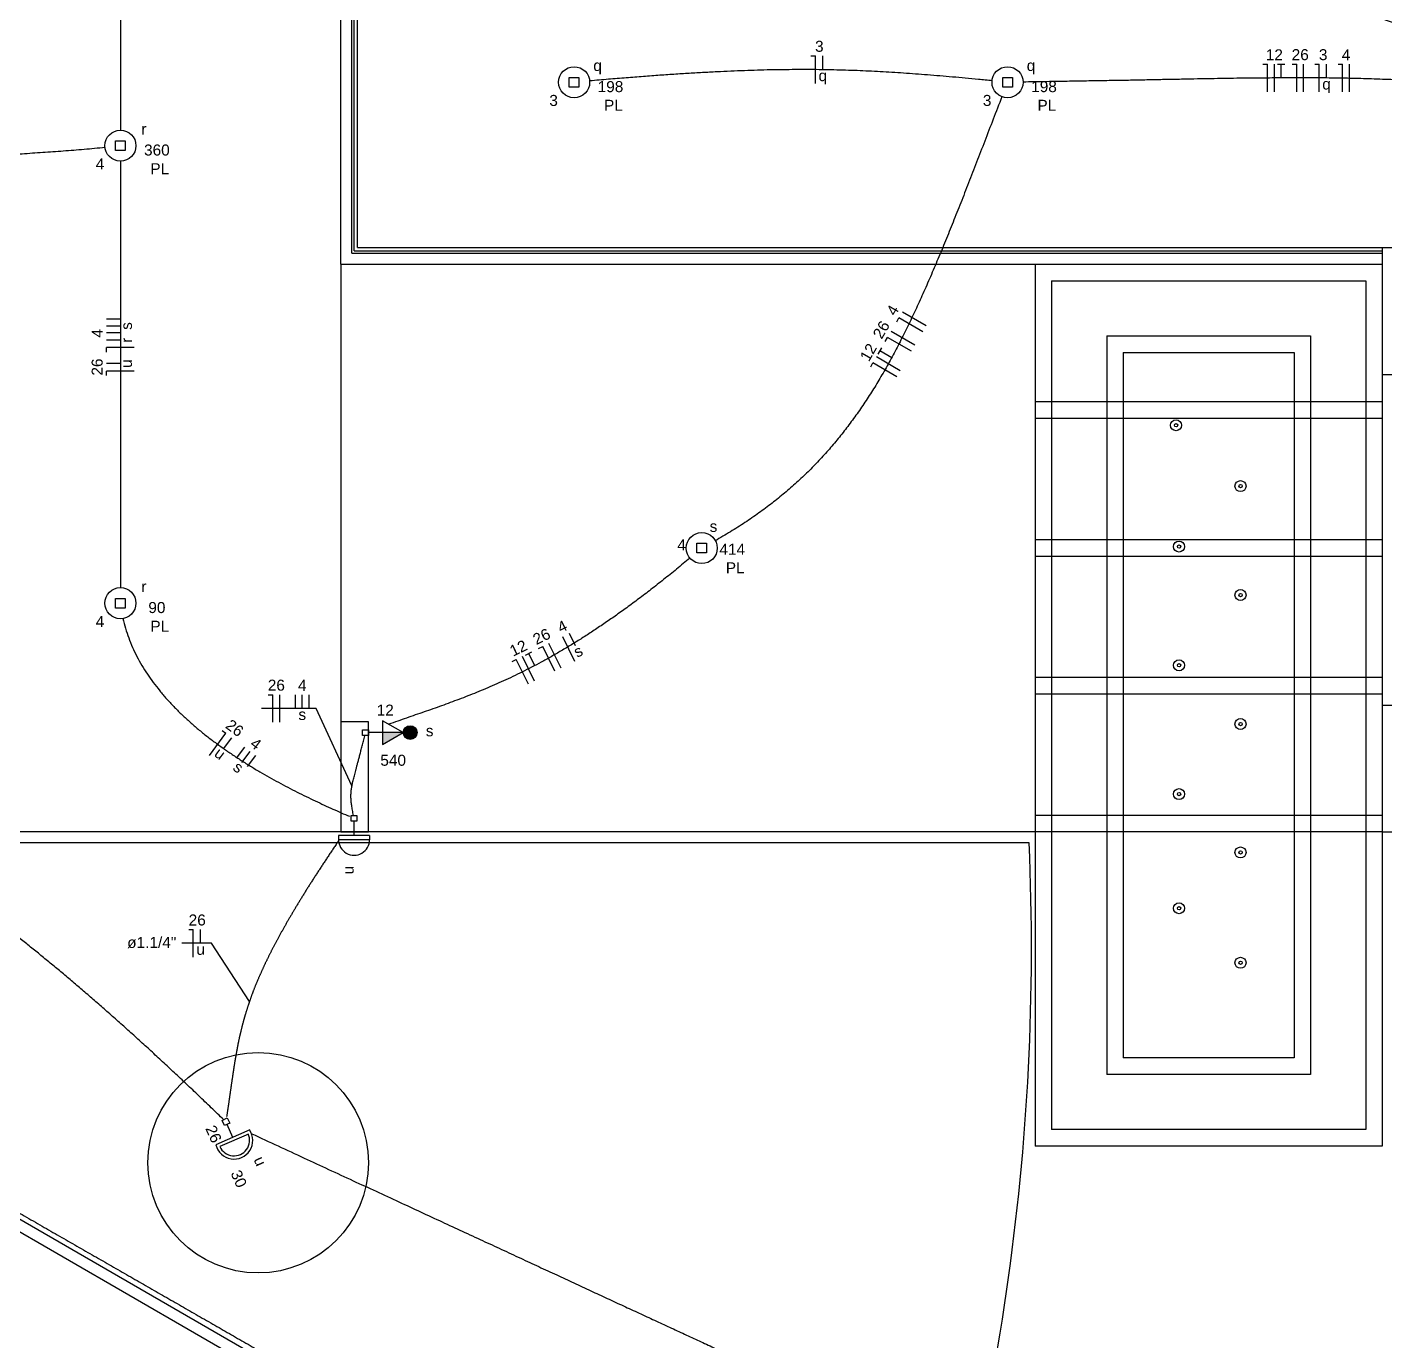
# Model space of a CAD drawing. Header units: millimetres. Extents: x -4.7 to 81.4, y -19.1 to 41.2.
# Drawn here: x 15.64 to 27.96, y 11.65 to 23.56 of the extents above; entities that cross this region are included whole.
import ezdxf

# ---------------------------------------------------------------- set-up
doc = ezdxf.new("R2010")
doc.units = ezdxf.units.MM
doc.header["$MEASUREMENT"] = 0
doc.linetypes.add('Dashed', pattern=[0.75, 0.5, -0.25])
for name, color, linetype, lineweight in [('02', 1, 'Continuous', 30), ('1', 1, 'Continuous', 30), ('5', 1, 'Continuous', 30), ('COTAS', 1, 'Continuous', 30), ('EL-Condutos', 4, 'Continuous', 30), ('EL-Fios', 2, 'Continuous', 30), ('EL-Textos fios', 2, 'Continuous', 30), ('EL-Textos pontos', 2, 'Continuous', 30), ('P-SIMBOL', 3, 'Continuous', 30), ('PROJECAO', 1, 'Continuous', 30), ('TE-Condutos', 3, 'Continuous', 30)]:
    doc.layers.add(name, color=color, linetype=linetype, lineweight=lineweight)
doc.styles.add('Arial', font='arial.ttf')

msp = doc.modelspace()

# ---------------------------------------------------------------- hatches: boundary and pattern name
at = {"layer": 'P-SIMBOL', "linetype": 'Continuous'}
msp.add_hatch(color=256, dxfattribs=at).paths.add_polyline_path([(18.869, 17.162), (19.057, 17.162), (18.869, 17.054)])

# ---------------------------------------------------------------- linework, layer by layer
at = {"layer": '02'}
msp.add_line((27.941, 20.411), (27.941, 17.411), dxfattribs=at)
at = {"layer": '1', "linetype": 'Continuous'}
for p, q in [((18.491, 21.411), (18.491, 27.561)), ((18.591, 21.511), (18.591, 26.361)), ((18.611, 21.531), (18.611, 26.361)), ((18.591, 21.511), (27.941, 21.511)), ((18.611, 21.531), (27.941, 21.531)), ((18.491, 21.411), (27.941, 21.411)), ((18.491, 21.411), (18.491, 16.261)), ((24.791, 21.411), (24.791, 13.411)), ((27.941, 21.411), (27.941, 13.411)), ((24.941, 21.261), (27.791, 21.261)), ((24.941, 21.261), (24.941, 13.561)), ((27.791, 21.261), (27.791, 13.561)), ((25.441, 20.761), (27.291, 20.761)), ((25.441, 20.761), (25.441, 14.061)), ((27.291, 20.761), (27.291, 14.061)), ((25.591, 20.611), (27.141, 20.611)), ((25.591, 20.611), (25.591, 14.211)), ((27.141, 20.611), (27.141, 14.211)), ((24.791, 16.261), (14.491, 16.261)), ((24.737, 16.161), (14.491, 16.161)), ((27.141, 14.211), (25.591, 14.211)), ((27.291, 14.061), (25.441, 14.061)), ((27.791, 13.561), (24.941, 13.561)), ((14.491, 13.377), (23.568, 8.136)), ((27.941, 13.411), (24.791, 13.411)), ((14.491, 13.261), (24.343, 7.573))]:
    msp.add_line(p, q, dxfattribs=at)
msp.add_circle((17.741, 13.261), 1, dxfattribs=at)
msp.add_arc((3.139, 15.21), 21.619, 340.9, 2.5214, dxfattribs=at)
at = {"layer": '5', "linetype": 'Continuous'}
for p, q in [((27.941, 21.561), (28.441, 21.561)), ((27.941, 21.561), (27.941, 20.411)), ((27.941, 20.411), (28.091, 20.411)), ((27.941, 17.411), (27.941, 16.261)), ((27.941, 17.411), (28.091, 17.411)), ((27.941, 16.261), (32.491, 16.261))]:
    msp.add_line(p, q, dxfattribs=at)
msp.add_lwpolyline([(18.741, 16.261), (18.741, 17.261), (18.491, 17.261), (18.491, 16.261), (18.741, 16.261)], close=True, dxfattribs=at)
at = {"layer": 'COTAS', "linetype": 'Continuous'}
for centre, radius in [((26.07, 19.95), 0.05), ((26.07, 19.95), 0.015), ((26.655, 19.398), 0.05), ((26.655, 19.398), 0.015), ((26.097, 18.85), 0.05), ((26.097, 18.85), 0.015), ((26.655, 18.41), 0.05), ((26.655, 18.41), 0.015), ((26.097, 17.773), 0.05), ((26.097, 17.773), 0.015), ((26.655, 17.24), 0.05), ((26.655, 17.24), 0.015), ((26.097, 16.604), 0.05), ((26.097, 16.604), 0.015), ((26.655, 16.075), 0.05), ((26.655, 16.075), 0.015), ((26.097, 15.569), 0.05), ((26.097, 15.569), 0.015), ((26.655, 15.074), 0.05), ((26.655, 15.074), 0.015)]:
    msp.add_circle(centre, radius, dxfattribs=at)
at = {"layer": 'EL-Condutos', "linetype": 'Continuous'}
for points, knots in [([(16.491, 26.494), (16.491, 26.433), (16.491, 26.315), (16.491, 26.143), (16.491, 25.981), (16.491, 25.829), (16.491, 25.686), (16.491, 25.551), (16.491, 25.423), (16.491, 25.301), (16.491, 25.185), (16.491, 25.074), (16.491, 24.966), (16.491, 24.862), (16.491, 24.76), (16.491, 24.66), (16.491, 24.561), (16.491, 24.462), (16.491, 24.362), (16.491, 24.26), (16.491, 24.156), (16.491, 24.049), (16.491, 23.937), (16.491, 23.821), (16.491, 23.699), (16.491, 23.571), (16.491, 23.436), (16.491, 23.293), (16.491, 23.141), (16.491, 22.979), (16.491, 22.807), (16.491, 22.689), (16.491, 22.628)], [0, 0, 0, 0, 0.182941, 0.354695, 0.516062, 0.667841, 0.810829, 0.945828, 1.073635, 1.19505, 1.310871, 1.421898, 1.52893, 1.632766, 1.734204, 1.834045, 1.933086, 2.032128, 2.131969, 2.233407, 2.337243, 2.444275, 2.555302, 2.671123, 2.792538, 2.920345, 3.055343, 3.198332, 3.350111, 3.511477, 3.683232, 3.866173, 3.866173, 3.866173, 3.866173]), ([(24.401, 23.075), (24.36, 23.079), (24.279, 23.087), (24.159, 23.098), (24.042, 23.109), (23.928, 23.118), (23.816, 23.128), (23.707, 23.136), (23.598, 23.144), (23.492, 23.151), (23.386, 23.157), (23.281, 23.162), (23.176, 23.167), (23.071, 23.17), (22.965, 23.173), (22.859, 23.175), (22.751, 23.176), (22.642, 23.176), (22.531, 23.175), (22.417, 23.174), (22.301, 23.171), (22.182, 23.167), (22.06, 23.163), (21.934, 23.157), (21.804, 23.15), (21.669, 23.143), (21.53, 23.134), (21.385, 23.124), (21.235, 23.113), (21.079, 23.101), (20.917, 23.088), (20.806, 23.078), (20.75, 23.074)], [0, 0, 0, 0, 0.123865, 0.244221, 0.361424, 0.475831, 0.587803, 0.697696, 0.805872, 0.912692, 1.018517, 1.12371, 1.228634, 1.333656, 1.439139, 1.545449, 1.652953, 1.762018, 1.87301, 1.986296, 2.102243, 2.221216, 2.343583, 2.469708, 2.599957, 2.734694, 2.874283, 3.019089, 3.169473, 3.325799, 3.488428, 3.657722, 3.657722, 3.657722, 3.657722]), ([(28.332, 23.069), (28.296, 23.071), (28.225, 23.075), (28.121, 23.08), (28.019, 23.085), (27.919, 23.088), (27.82, 23.092), (27.723, 23.095), (27.627, 23.097), (27.531, 23.099), (27.435, 23.1), (27.339, 23.101), (27.242, 23.101), (27.144, 23.101), (27.044, 23.101), (26.942, 23.1), (26.837, 23.099), (26.73, 23.098), (26.619, 23.097), (26.504, 23.095), (26.385, 23.093), (26.262, 23.091), (26.133, 23.088), (25.999, 23.086), (25.859, 23.083), (25.713, 23.08), (25.56, 23.077), (25.4, 23.075), (25.233, 23.072), (25.057, 23.069), (24.873, 23.066), (24.748, 23.064), (24.683, 23.063)], [0, 0, 0, 0, 0.107604, 0.212234, 0.314315, 0.414268, 0.512518, 0.609488, 0.705601, 0.801279, 0.896946, 0.993024, 1.089936, 1.188103, 1.287947, 1.38989, 1.494352, 1.601755, 1.712517, 1.827061, 1.945805, 2.069169, 2.197574, 2.331439, 2.471183, 2.617226, 2.769988, 2.929888, 3.097347, 3.272783, 3.456617, 3.649268, 3.649268, 3.649268, 3.649268]), ([(24.49, 22.929), (24.463, 22.861), (24.411, 22.727), (24.335, 22.529), (24.26, 22.337), (24.188, 22.15), (24.117, 21.969), (24.047, 21.793), (23.979, 21.623), (23.91, 21.458), (23.842, 21.299), (23.774, 21.144), (23.706, 20.994), (23.637, 20.848), (23.566, 20.708), (23.495, 20.572), (23.421, 20.44), (23.346, 20.312), (23.268, 20.189), (23.187, 20.069), (23.103, 19.954), (23.016, 19.842), (22.925, 19.733), (22.83, 19.629), (22.731, 19.527), (22.627, 19.429), (22.518, 19.334), (22.404, 19.242), (22.284, 19.153), (22.158, 19.066), (22.026, 18.982), (21.934, 18.929), (21.888, 18.902)], [0, 0, 0, 0, 0.218958, 0.431407, 0.637582, 0.83772, 1.032057, 1.220834, 1.404295, 1.582688, 1.756271, 1.925308, 2.090077, 2.250867, 2.407983, 2.561748, 2.712503, 2.860612, 3.006461, 3.150458, 3.293038, 3.434658, 3.575798, 3.71696, 3.858663, 4.001441, 4.145843, 4.292421, 4.441734, 4.594337, 4.750784, 4.91162, 4.91162, 4.91162, 4.91162]), ([(11.107, 21.391), (11.159, 21.425), (11.264, 21.494), (11.424, 21.588), (11.585, 21.675), (11.747, 21.754), (11.911, 21.827), (12.076, 21.894), (12.242, 21.954), (12.409, 22.009), (12.577, 22.058), (12.746, 22.102), (12.916, 22.142), (13.088, 22.177), (13.261, 22.208), (13.434, 22.236), (13.609, 22.261), (13.785, 22.282), (13.962, 22.301), (14.14, 22.318), (14.318, 22.333), (14.498, 22.346), (14.679, 22.358), (14.861, 22.369), (15.044, 22.38), (15.228, 22.391), (15.413, 22.402), (15.599, 22.413), (15.786, 22.426), (15.973, 22.439), (16.162, 22.454), (16.288, 22.466), (16.351, 22.472)], [0, 0, 0, 0, 0.18854, 0.374033, 0.556923, 0.737633, 0.916557, 1.094061, 1.270483, 1.446131, 1.621283, 1.796185, 1.971057, 2.146089, 2.321445, 2.497266, 2.673667, 2.850745, 3.028579, 3.207229, 3.386743, 3.567157, 3.748498, 3.930785, 4.114031, 4.298247, 4.483442, 4.669628, 4.856817, 5.045027, 5.234283, 5.424617, 5.424617, 5.424617, 5.424617]), ([(16.491, 22.344), (16.491, 22.283), (16.491, 22.165), (16.491, 21.993), (16.491, 21.831), (16.491, 21.679), (16.491, 21.536), (16.491, 21.401), (16.491, 21.273), (16.491, 21.151), (16.491, 21.035), (16.491, 20.924), (16.491, 20.816), (16.491, 20.712), (16.491, 20.61), (16.491, 20.51), (16.491, 20.411), (16.491, 20.312), (16.491, 20.212), (16.491, 20.11), (16.491, 20.006), (16.491, 19.899), (16.491, 19.787), (16.491, 19.671), (16.491, 19.549), (16.491, 19.421), (16.491, 19.286), (16.491, 19.143), (16.491, 18.991), (16.491, 18.829), (16.491, 18.657), (16.491, 18.539), (16.491, 18.478)], [0, 0, 0, 0, 0.182941, 0.354695, 0.516062, 0.667841, 0.810829, 0.945828, 1.073635, 1.19505, 1.310871, 1.421898, 1.52893, 1.632766, 1.734204, 1.834045, 1.933086, 2.032128, 2.131969, 2.233407, 2.337243, 2.444275, 2.555302, 2.671123, 2.792538, 2.920345, 3.055343, 3.198332, 3.350111, 3.511477, 3.683232, 3.866173, 3.866173, 3.866173, 3.866173]), ([(21.659, 18.746), (21.619, 18.712), (21.54, 18.646), (21.422, 18.551), (21.307, 18.461), (21.195, 18.376), (21.087, 18.296), (20.981, 18.22), (20.879, 18.149), (20.778, 18.082), (20.681, 18.019), (20.585, 17.96), (20.492, 17.904), (20.4, 17.851), (20.311, 17.802), (20.223, 17.755), (20.137, 17.712), (20.052, 17.67), (19.968, 17.631), (19.885, 17.595), (19.804, 17.56), (19.723, 17.526), (19.643, 17.494), (19.563, 17.464), (19.484, 17.434), (19.405, 17.405), (19.326, 17.377), (19.246, 17.349), (19.167, 17.322), (19.087, 17.294), (19.007, 17.266), (18.953, 17.247), (18.926, 17.238)], [0, 0, 0, 0, 0.157647, 0.309169, 0.454839, 0.594931, 0.729719, 0.859477, 0.984479, 1.104998, 1.221307, 1.333678, 1.442379, 1.54768, 1.649846, 1.749139, 1.845819, 1.940142, 2.032359, 2.122718, 2.21146, 2.298825, 2.385045, 2.470348, 2.554958, 2.639095, 2.722977, 2.806816, 2.890824, 2.975211, 3.060186, 3.14596, 3.14596, 3.14596, 3.14596]), ([(16.514, 18.198), (16.521, 18.168), (16.536, 18.108), (16.566, 18.021), (16.6, 17.935), (16.64, 17.852), (16.685, 17.771), (16.735, 17.693), (16.789, 17.616), (16.847, 17.542), (16.909, 17.469), (16.974, 17.399), (17.042, 17.331), (17.114, 17.265), (17.188, 17.2), (17.264, 17.138), (17.343, 17.078), (17.423, 17.02), (17.505, 16.964), (17.588, 16.909), (17.671, 16.857), (17.756, 16.807), (17.84, 16.758), (17.925, 16.711), (18.01, 16.666), (18.093, 16.623), (18.176, 16.582), (18.258, 16.543), (18.339, 16.505), (18.418, 16.469), (18.494, 16.435), (18.545, 16.413), (18.57, 16.403)], [0, 0, 0, 0, 0.092534, 0.184604, 0.276537, 0.368609, 0.461044, 0.554013, 0.647642, 0.742013, 0.837167, 0.933106, 1.029803, 1.127199, 1.225211, 1.323733, 1.422636, 1.521778, 1.620998, 1.720123, 1.818967, 1.917335, 2.015022, 2.111813, 2.20749, 2.301823, 2.394583, 2.485529, 2.574422, 2.661014, 2.745057, 2.826298, 2.826298, 2.826298, 2.826298]), ([(18.606, 16.411), (18.604, 16.419), (18.601, 16.435), (18.597, 16.458), (18.593, 16.48), (18.59, 16.5), (18.587, 16.519), (18.585, 16.536), (18.584, 16.554), (18.583, 16.57), (18.583, 16.586), (18.583, 16.602), (18.584, 16.617), (18.585, 16.633), (18.587, 16.649), (18.59, 16.665), (18.593, 16.682), (18.596, 16.7), (18.601, 16.719), (18.605, 16.739), (18.611, 16.76), (18.617, 16.783), (18.623, 16.807), (18.63, 16.834), (18.638, 16.862), (18.646, 16.893), (18.655, 16.926), (18.664, 16.962), (18.674, 17), (18.685, 17.042), (18.696, 17.087), (18.704, 17.117), (18.708, 17.133)], [0, 0, 0, 0, 0.0251477, 0.0484901, 0.0702079, 0.0904837, 0.1095023, 0.1274519, 0.1445236, 0.1609123, 0.1768158, 0.1924343, 0.2079695, 0.2236225, 0.2395931, 0.256078, 0.2732705, 0.2913599, 0.3105318, 0.3309686, 0.3528503, 0.3763547, 0.4016585, 0.4289373, 0.4583666, 0.4901216, 0.5243777, 0.5613105, 0.601096, 0.6439105, 0.6899306, 0.7393336, 0.7393336, 0.7393336, 0.7393336])]:
    msp.add_open_spline(points, degree=3, knots=knots, dxfattribs=at)
at = {"layer": 'EL-Condutos', "linetype": 'Dashed', "ltscale": 25}
for points, knots in [([(17.428, 13.651), (17.353, 13.723), (17.205, 13.866), (16.984, 14.074), (16.77, 14.273), (16.562, 14.462), (16.358, 14.643), (16.159, 14.816), (15.964, 14.982), (15.772, 15.14), (15.583, 15.292), (15.396, 15.438), (15.21, 15.579), (15.025, 15.714), (14.841, 15.845), (14.656, 15.972), (14.47, 16.095), (14.282, 16.215), (14.093, 16.332), (13.9, 16.448), (13.705, 16.562), (13.505, 16.675), (13.301, 16.787), (13.092, 16.899), (12.877, 17.011), (12.655, 17.125), (12.427, 17.24), (12.191, 17.357), (11.947, 17.476), (11.695, 17.598), (11.433, 17.723), (11.255, 17.808), (11.164, 17.851)], [0, 0, 0, 0, 0.314648, 0.617443, 0.909185, 1.190676, 1.462721, 1.726131, 1.981721, 2.230309, 2.472718, 2.709774, 2.942305, 3.171141, 3.397112, 3.621049, 3.843782, 4.066135, 4.288931, 4.512989, 4.73912, 4.96813, 5.200819, 5.43798, 5.6804, 5.928861, 6.184136, 6.446997, 6.718209, 6.998536, 7.288736, 7.589566, 7.589566, 7.589566, 7.589566]), ([(18.47, 16.18), (18.44, 16.136), (18.382, 16.05), (18.3, 15.924), (18.222, 15.805), (18.151, 15.691), (18.085, 15.583), (18.024, 15.48), (17.968, 15.382), (17.916, 15.288), (17.869, 15.199), (17.826, 15.113), (17.787, 15.031), (17.752, 14.952), (17.719, 14.876), (17.69, 14.802), (17.664, 14.73), (17.641, 14.66), (17.62, 14.592), (17.601, 14.524), (17.584, 14.458), (17.569, 14.392), (17.555, 14.325), (17.543, 14.259), (17.531, 14.192), (17.52, 14.124), (17.51, 14.055), (17.499, 13.984), (17.489, 13.912), (17.478, 13.836), (17.467, 13.759), (17.459, 13.706), (17.455, 13.679)], [0, 0, 0, 0, 0.159263, 0.309706, 0.451764, 0.585872, 0.712468, 0.831994, 0.944891, 1.051606, 1.152588, 1.248287, 1.339157, 1.425653, 1.508231, 1.587349, 1.663462, 1.737021, 1.808477, 1.878271, 1.94684, 2.014609, 2.081995, 2.149408, 2.217244, 2.285894, 2.355741, 2.427162, 2.50053, 2.576217, 2.654596, 2.736038, 2.736038, 2.736038, 2.736038]), ([(27.798, 9.012), (27.84, 9.077), (27.926, 9.209), (28.062, 9.41), (28.204, 9.618), (28.354, 9.832), (28.509, 10.051), (28.67, 10.276), (28.835, 10.504), (29.004, 10.737), (29.175, 10.974), (29.348, 11.212), (29.522, 11.454), (29.697, 11.696), (29.871, 11.94), (30.044, 12.184), (30.215, 12.428), (30.383, 12.671), (30.547, 12.913), (30.706, 13.153), (30.861, 13.391), (31.009, 13.625), (31.15, 13.856), (31.283, 14.083), (31.408, 14.305), (31.523, 14.522), (31.628, 14.733), (31.723, 14.937), (31.805, 15.134), (31.875, 15.324), (31.932, 15.505), (31.959, 15.625), (31.973, 15.683)], [0, 0, 0, 0, 0.231619, 0.474015, 0.726288, 0.987524, 1.256799, 1.533184, 1.815741, 2.103531, 2.395613, 2.691043, 2.988881, 3.288184, 3.588013, 3.887434, 4.185513, 4.481325, 4.773951, 5.062482, 5.346018, 5.623675, 5.894584, 6.157899, 6.4128, 6.658502, 6.894265, 7.119405, 7.333316, 7.535494, 7.72557, 7.903368, 7.903368, 7.903368, 7.903368]), ([(27.851, 8.929), (28.089, 9.012), (28.548, 9.172), (29.216, 9.405), (29.841, 9.623), (30.428, 9.827), (30.979, 10.019), (31.497, 10.2), (31.986, 10.37), (32.45, 10.532), (32.891, 10.686), (33.312, 10.833), (33.718, 10.974), (34.111, 11.111), (34.494, 11.245), (34.871, 11.376), (35.245, 11.506), (35.619, 11.637), (35.997, 11.769), (36.381, 11.903), (36.776, 12.04), (37.184, 12.183), (37.609, 12.331), (38.054, 12.486), (38.522, 12.649), (39.017, 12.821), (39.541, 13.004), (40.098, 13.198), (40.691, 13.405), (41.324, 13.626), (42, 13.862), (42.465, 14.024), (42.706, 14.107)], [0, 0, 0, 0, 0.75411, 1.460049, 2.12128, 2.741267, 3.323474, 3.871364, 4.388401, 4.878049, 5.343771, 5.789031, 6.217292, 6.632019, 7.036674, 7.434722, 7.829626, 8.22485, 8.623857, 9.030112, 9.447077, 9.878216, 10.326994, 10.796873, 11.291317, 11.813791, 12.367757, 12.956679, 13.584022, 14.253247, 14.96782, 15.731204, 15.731204, 15.731204, 15.731204]), ([(14.162, 13.614), (14.277, 13.548), (14.503, 13.418), (14.84, 13.225), (15.171, 13.035), (15.497, 12.848), (15.818, 12.664), (16.135, 12.482), (16.448, 12.303), (16.757, 12.125), (17.063, 11.95), (17.366, 11.776), (17.667, 11.603), (17.967, 11.431), (18.265, 11.26), (18.562, 11.09), (18.859, 10.92), (19.156, 10.749), (19.453, 10.579), (19.75, 10.408), (20.05, 10.236), (20.35, 10.064), (20.653, 9.89), (20.959, 9.715), (21.268, 9.538), (21.58, 9.359), (21.895, 9.178), (22.216, 8.994), (22.541, 8.807), (22.871, 8.618), (23.207, 8.425), (23.432, 8.296), (23.546, 8.231)], [0, 0, 0, 0, 0.39529, 0.7835, 1.165132, 1.540689, 1.910673, 2.275585, 2.635929, 2.992208, 3.344922, 3.694574, 4.041668, 4.386705, 4.730187, 5.072617, 5.414497, 5.756329, 6.098616, 6.441861, 6.786564, 7.13323, 7.48236, 7.834456, 8.19002, 8.549556, 8.913565, 9.28255, 9.657013, 10.037456, 10.424382, 10.818293, 10.818293, 10.818293, 10.818293]), ([(17.684, 13.523), (17.842, 13.45), (18.148, 13.308), (18.593, 13.102), (19.01, 12.909), (19.402, 12.728), (19.77, 12.558), (20.117, 12.397), (20.444, 12.245), (20.755, 12.101), (21.051, 11.964), (21.335, 11.833), (21.608, 11.707), (21.873, 11.584), (22.133, 11.464), (22.388, 11.346), (22.641, 11.229), (22.895, 11.111), (23.152, 10.992), (23.414, 10.871), (23.683, 10.747), (23.96, 10.618), (24.25, 10.484), (24.553, 10.344), (24.871, 10.197), (25.208, 10.041), (25.565, 9.876), (25.943, 9.701), (26.347, 9.514), (26.777, 9.315), (27.236, 9.103), (27.552, 8.957), (27.715, 8.881)], [0, 0, 0, 0, 0.522475, 1.01194, 1.470795, 1.901437, 2.306265, 2.687677, 3.048072, 3.389848, 3.715403, 4.027137, 4.327447, 4.618731, 4.903389, 5.183818, 5.462417, 5.741585, 6.02372, 6.311219, 6.606483, 6.911908, 7.229894, 7.562839, 7.913142, 8.2832, 8.675412, 9.092176, 9.535892, 10.008957, 10.51377, 11.052729, 11.052729, 11.052729, 11.052729])]:
    msp.add_open_spline(points, degree=3, knots=knots, dxfattribs=at)
at = {"layer": 'EL-Fios'}
for p, q in [((22.757, 23.301), (22.798, 23.301)), ((22.798, 23.051), (22.798, 23.301)), ((22.865, 23.176), (22.865, 23.301)), ((26.858, 23.225), (26.899, 23.225)), ((26.899, 22.975), (26.899, 23.225)), ((26.962, 22.975), (26.962, 23.225)), ((26.991, 23.225), (27.058, 23.225)), ((27.024, 23.1), (27.024, 23.225)), ((27.124, 23.225), (27.166, 23.225)), ((27.166, 22.975), (27.166, 23.225)), ((27.228, 22.975), (27.228, 23.225)), ((27.328, 23.225), (27.37, 23.225)), ((27.37, 22.975), (27.37, 23.225)), ((27.436, 23.1), (27.436, 23.225)), ((27.54, 23.225), (27.582, 23.225)), ((27.582, 22.975), (27.582, 23.225)), ((27.645, 22.975), (27.645, 23.225)), ((23.803, 20.852), (23.587, 20.977)), ((16.491, 20.913), (16.366, 20.913)), ((16.491, 20.85), (16.366, 20.85)), ((23.535, 20.887), (23.556, 20.923)), ((23.772, 20.798), (23.556, 20.923)), ((16.491, 20.788), (16.366, 20.788)), ((16.491, 20.721), (16.366, 20.721)), ((23.432, 20.71), (23.453, 20.746)), ((23.67, 20.621), (23.453, 20.746)), ((23.701, 20.675), (23.485, 20.8)), ((16.616, 20.654), (16.366, 20.654)), ((16.366, 20.613), (16.366, 20.654)), ((23.366, 20.595), (23.399, 20.653)), ((23.491, 20.561), (23.382, 20.624)), ((16.491, 20.509), (16.366, 20.509)), ((23.299, 20.48), (23.32, 20.516)), ((23.536, 20.39), (23.32, 20.516)), ((23.567, 20.444), (23.351, 20.57)), ((16.616, 20.442), (16.366, 20.442)), ((16.366, 20.401), (16.366, 20.442)), ((20.616, 17.808), (20.506, 18.032)), ((20.621, 17.949), (20.566, 18.062)), ((20.166, 17.865), (20.225, 17.895)), ((20.251, 17.768), (20.196, 17.88)), ((20.285, 17.924), (20.323, 17.942)), ((20.433, 17.718), (20.323, 17.942)), ((20.489, 17.746), (20.379, 17.97)), ((20.046, 17.807), (20.083, 17.825)), ((20.193, 17.601), (20.083, 17.825)), ((20.25, 17.628), (20.139, 17.853)), ((17.833, 17.506), (17.875, 17.506)), ((17.875, 17.256), (17.875, 17.506)), ((17.937, 17.256), (17.937, 17.506)), ((18.079, 17.381), (18.079, 17.506)), ((18.141, 17.381), (18.141, 17.506)), ((18.204, 17.381), (18.204, 17.506)), ((17.299, 16.955), (17.448, 17.156)), ((17.415, 17.181), (17.448, 17.156)), ((17.427, 17.016), (17.502, 17.116)), ((17.544, 16.929), (17.619, 17.029)), ((17.594, 16.892), (17.669, 16.992)), ((17.644, 16.854), (17.719, 16.955)), ((17.111, 15.376), (17.152, 15.376)), ((17.152, 15.126), (17.152, 15.376)), ((17.219, 15.251), (17.219, 15.376))]:
    msp.add_line(p, q, dxfattribs=at)
at = {"layer": 'EL-Textos fios'}
for p, q in [((18.266, 17.381), (17.77, 17.381)), ((18.592, 16.678), (18.266, 17.381)), ((17.317, 15.251), (17.048, 15.251)), ((17.662, 14.723), (17.317, 15.251))]:
    msp.add_line(p, q, dxfattribs=at)
at = {"layer": 'P-SIMBOL'}
for p, q in [((20.564, 23.105), (20.652, 23.105)), ((20.564, 23.017), (20.564, 23.105)), ((20.652, 23.105), (20.652, 23.017)), ((24.497, 23.105), (24.585, 23.105)), ((24.497, 23.017), (24.497, 23.105)), ((24.585, 23.105), (24.585, 23.017)), ((20.652, 23.017), (20.564, 23.017)), ((24.585, 23.017), (24.497, 23.017)), ((16.447, 22.53), (16.535, 22.53)), ((16.447, 22.442), (16.447, 22.53)), ((16.535, 22.442), (16.447, 22.442)), ((16.535, 22.53), (16.535, 22.442)), ((21.722, 18.88), (21.81, 18.88)), ((21.722, 18.792), (21.722, 18.88)), ((21.81, 18.88), (21.81, 18.792)), ((21.81, 18.792), (21.722, 18.792)), ((16.447, 18.38), (16.535, 18.38)), ((16.447, 18.292), (16.447, 18.38)), ((16.535, 18.38), (16.535, 18.292)), ((16.535, 18.292), (16.447, 18.292)), ((19.057, 17.162), (18.869, 17.27)), ((18.869, 17.27), (18.869, 17.054)), ((18.688, 17.135), (18.688, 17.188)), ((18.688, 17.188), (18.741, 17.188)), ((18.741, 17.135), (18.688, 17.135)), ((18.741, 17.188), (18.741, 17.135)), ((18.869, 17.162), (18.741, 17.162)), ((19.057, 17.162), (18.869, 17.162)), ((18.869, 17.054), (19.057, 17.162)), ((18.584, 16.411), (18.637, 16.411)), ((18.584, 16.358), (18.584, 16.411)), ((18.637, 16.411), (18.637, 16.358)), ((18.637, 16.358), (18.584, 16.358)), ((18.611, 16.23), (18.611, 16.358)), ((18.752, 16.23), (18.469, 16.23)), ((18.469, 16.23), (18.469, 16.191)), ((18.752, 16.191), (18.469, 16.191)), ((18.752, 16.191), (18.469, 16.191)), ((18.752, 16.23), (18.752, 16.191)), ((17.664, 13.558), (17.358, 13.422)), ((17.413, 13.645), (17.461, 13.667)), ((17.434, 13.597), (17.413, 13.645)), ((17.483, 13.618), (17.434, 13.597)), ((17.511, 13.49), (17.459, 13.608)), ((17.461, 13.667), (17.483, 13.618)), ((17.652, 13.521), (17.393, 13.407))]:
    msp.add_line(p, q, dxfattribs=at)
at = {"layer": 'P-SIMBOL', "const_width": 0.0625}
msp.add_lwpolyline([(19.151, 17.162, 1), (19.088, 17.162, 1)], format="xyb", close=True, dxfattribs=at)
at = {"layer": 'P-SIMBOL'}
for centre, radius in [((20.608, 23.061), 0.141), ((24.541, 23.061), 0.141), ((16.491, 22.486), 0.141), ((21.766, 18.836), 0.141), ((16.491, 18.336), 0.141), ((19.119, 17.162), 0.0625), ((19.12, 17.162), 0.0625)]:
    msp.add_circle(centre, radius, dxfattribs=at)
for centre, radius, start, end in [((18.611, 16.191), 0.141, 180, 0.0001), ((17.522, 13.464), 0.17, 194.225, 33.6989), ((17.522, 13.464), 0.141, 203.962, 23.9624)]:
    msp.add_arc(centre, radius, start, end, dxfattribs=at)
at = {"layer": 'PROJECAO'}
for p, q in [((18.641, 21.561), (18.641, 27.561)), ((18.641, 21.561), (27.941, 21.561)), ((27.941, 20.161), (24.791, 20.161)), ((27.941, 20.011), (24.791, 20.011)), ((27.941, 18.911), (24.791, 18.911)), ((27.941, 18.761), (24.791, 18.761)), ((27.941, 17.661), (24.791, 17.661)), ((27.941, 17.511), (24.791, 17.511)), ((27.941, 16.411), (24.791, 16.411)), ((27.941, 16.261), (24.791, 16.261))]:
    msp.add_line(p, q, dxfattribs=at)
at = {"layer": 'TE-Condutos', "linetype": 'Continuous'}
msp.add_open_spline([(25.369, 24.399), (25.489, 24.366), (25.722, 24.303), (26.063, 24.208), (26.386, 24.117), (26.693, 24.028), (26.983, 23.941), (27.258, 23.858), (27.517, 23.776), (27.762, 23.697), (27.992, 23.621), (28.208, 23.546), (28.412, 23.474), (28.602, 23.404), (28.781, 23.335), (28.947, 23.269), (29.103, 23.204), (29.248, 23.14), (29.383, 23.079), (29.508, 23.018), (29.624, 22.959), (29.731, 22.901), (29.83, 22.844), (29.922, 22.789), (30.006, 22.734), (30.084, 22.68), (30.156, 22.627), (30.222, 22.574), (30.283, 22.522), (30.34, 22.47), (30.393, 22.419), (30.426, 22.384), (30.442, 22.367)], degree=3, knots=[0, 0, 0, 0, 0.371425, 0.724882, 1.060898, 1.380003, 1.682727, 1.969601, 2.241157, 2.49793, 2.740453, 2.969264, 3.184901, 3.387907, 3.578822, 3.758194, 3.926571, 4.084504, 4.232546, 4.371257, 4.501195, 4.622926, 4.737015, 4.844031, 4.944544, 5.039122, 5.128332, 5.212737, 5.292892, 5.369341, 5.442612, 5.513219, 5.513219, 5.513219, 5.513219], dxfattribs=at)

# ---------------------------------------------------------------- texts
at = {"layer": 'EL-Textos fios', "char_height": 0.1, "line_spacing_factor": 0.798, "style": 'Arial'}
for s, insert, width, attachment_point in [('3', (22.833, 23.336), 0.1059, 8), ('12', (26.962, 23.26), 0.2118, 8), ('26', (27.197, 23.26), 0.2118, 8), ('3', (27.405, 23.26), 0.1059, 8), ('4', (27.613, 23.26), 0.1059, 8), ('q', (22.865, 23.041), 0.1059, 8), ('q', (27.436, 22.965), 0.1059, 8), ('26', (17.906, 17.541), 0.2118, 8), ('4', (18.141, 17.541), 0.1059, 8), ('s', (18.141, 17.275), 0.1059, 8), ('26', (17.188, 15.411), 0.2118, 8), ('ø1.1/4"', (16.998, 15.206), 0.7413, 9), ('u', (17.219, 15.145), 0.1059, 8)]:
    msp.add_mtext(s, dxfattribs=dict(at, insert=insert, width=width, attachment_point=attachment_point))
at = {"layer": 'EL-Textos fios', "char_height": 0.1, "attachment_point": 8, "line_spacing_factor": 0.798, "style": 'Arial'}
for s, insert, width, rotation in [('4', (23.541, 20.968), 0.1059, 59.9199), ('s', (16.597, 20.85), 0.1059, 90.0002), ('26', (23.439, 20.791), 0.2118, 59.9199), ('4', (16.331, 20.784), 0.1059, 90.0002), ('r', (16.597, 20.721), 0.1059, 90.0002), ('12', (23.321, 20.587), 0.2118, 59.9199), ('26', (16.331, 20.478), 0.2118, 90.0002), ('u', (16.597, 20.509), 0.1059, 90.0002), ('4', (20.522, 18.08), 0.1059, 26.1383), ('12', (20.124, 17.884), 0.2118, 26.1383), ('26', (20.335, 17.988), 0.2118, 26.1383), ('s', (20.667, 17.854), 0.1059, 26.1383), ('26', (17.498, 17.163), 0.2118, 323.3545), ('u', (17.364, 16.931), 0.1059, 323.3545), ('4', (17.69, 17.02), 0.1059, 323.3545), ('s', (17.531, 16.807), 0.1059, 323.3545)]:
    msp.add_mtext(s, dxfattribs=dict(at, insert=insert, width=width, rotation=rotation))
at = {"layer": 'EL-Textos pontos', "char_height": 0.1, "attachment_point": 8, "line_spacing_factor": 0.798, "style": 'Arial'}
for s, insert, width in [('q', (20.821, 23.133), 0.1059), ('q', (24.754, 23.133), 0.1059), ('198', (20.938, 22.97), 0.3177), ('198', (24.872, 22.97), 0.3177), ('3', (20.422, 22.845), 0.1059), ('3', (24.356, 22.845), 0.1059), ('PL', (20.965, 22.802), 0.2118), ('PL', (24.898, 22.802), 0.2118), ('r', (16.704, 22.587), 0.1059), ('360', (16.822, 22.395), 0.3177), ('4', (16.306, 22.27), 0.1059), ('PL', (16.848, 22.227), 0.2118), ('s', (21.873, 18.981), 0.1059), ('4', (21.583, 18.814), 0.1059), ('414', (22.043, 18.775), 0.3177), ('PL', (22.07, 18.607), 0.2118), ('r', (16.704, 18.437), 0.1059), ('90', (16.822, 18.245), 0.2118), ('4', (16.306, 18.12), 0.1059), ('PL', (16.848, 18.077), 0.2118), ('12', (18.894, 17.316), 0.2118), ('s', (19.297, 17.127), 0.1059), ('540', (18.966, 16.86), 0.3177)]:
    msp.add_mtext(s, dxfattribs=dict(at, insert=insert, width=width))
for s, insert, width, rotation in [('u', (18.609, 15.915), 0.1059, 90.0002), ('26', (17.29, 13.5), 0.2118, 293.9617), ('u', (17.712, 13.254), 0.1059, 293.9617), ('30', (17.519, 13.094), 0.2118, 293.9617)]:
    msp.add_mtext(s, dxfattribs=dict(at, insert=insert, width=width, rotation=rotation))

doc.saveas('drawing.dxf')
